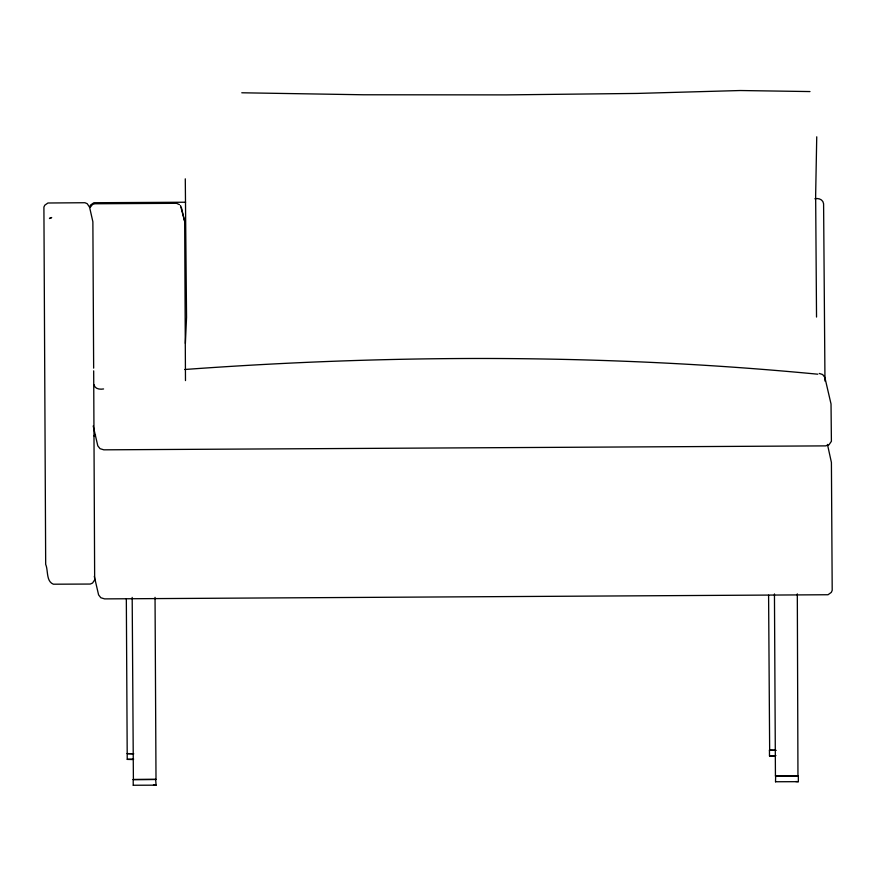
<?xml version="1.0" encoding="UTF-8"?>
<svg xmlns="http://www.w3.org/2000/svg" width="876" height="876" viewBox="0 0 876 876"><rect width="100%" height="100%" fill="white"/><g stroke="black" fill="none" stroke-linecap="round" stroke-linejoin="round"><path stroke-width="1.31" d="M816.739 136.809L815.644 195.293L816.531 317.046M185.373 343.414L186.544 317.397L185.285 178.835M93.655 368.128L92.878 221.781L89.571 207.174L90.666 204.94L93.94 202.728L185.592 202.225M90.14 207.47L92.56 204.426L94.816 203.769L176.558 203.32L179.46 204.645M155.665 779.377L156.092 785.17L133.294 785.246M774.899 756.043L769.5 755.911L775.939 755.627M774.45 593.928L775.435 776.092L798.332 775.95L798.354 781.677L775.556 781.753M132.637 759.536L127.228 759.404L126.33 598.691M93.94 435.898L95.55 435M133.743 753.809L127.392 753.579M132.188 597.421L133.393 779.498M768.591 595.198L769.654 750.086M775.501 781.841L775.665 776.005M797.959 776.005L797.313 593.862M156.059 779.443L133.185 779.52L133.24 785.334M798.332 775.95L775.457 776.027M184.716 369.497C395.35 354.156 607.473 354.035 817.801 374.205M127.283 759.317L133.678 759.12M814.844 198.764C818.556 197.834 823.144 199.575 823.593 203.769L824.973 381.06M103.565 388.955C99.787 389.612 94.871 389.064 93.907 384.586M775.72 750.305L769.435 750.174M133.459 753.798L127.162 753.667M776.016 750.316L769.446 750.108L769.5 755.911M809.993 91.564L740.33 90.524L637.246 93.425L506.043 94.893L363.277 94.772L241.776 92.779M795.747 781.545L798.354 781.677M153.475 785.038L156.092 785.17M133.174 779.585L156.005 779.41L155.041 597.355M819.246 373.45L822.619 374.523L824.853 377.392L831.028 403.967L831.401 441.296L829.003 444.778L825.641 445.884L103.817 449.826L100.028 448.665L97.794 445.829L93.206 425.955M89.571 207.174L87.195 203.692L84.928 202.728L47.928 203.002L44.796 205.192L43.91 207.064L45.683 564.352C48.355 570.429 45.913 581.226 53.359 584.204L90.272 584.051L92.528 583.066L94.663 579.923L93.677 370.855M180.5 205.575L184.661 221.354L185.482 380.589M184.661 221.354L181.321 207.262M94.301 576.353L98.594 594.892L100.817 597.728L104.616 598.888L828.039 594.738L831.302 592.384L832.2 590.358L831.412 462.473L827.459 444.417M50.512 217.949L49.439 218.518L51.684 217.522L50.512 217.949"/></g></svg>
